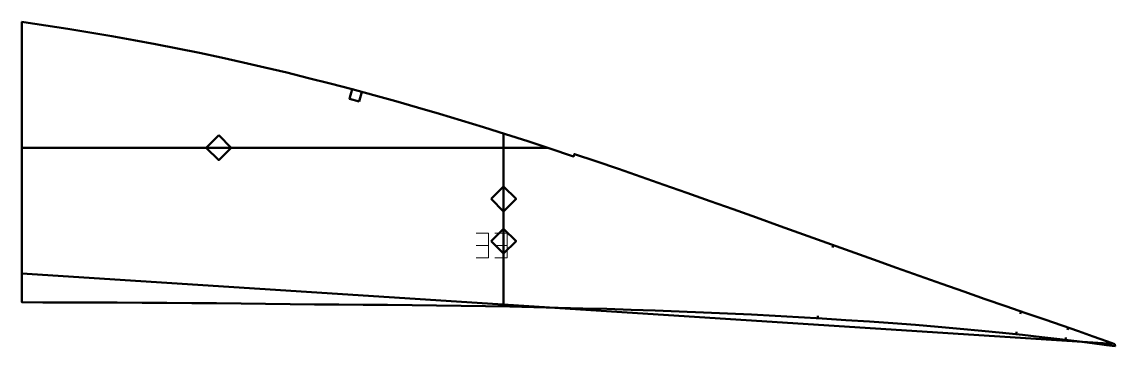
# Model space of a CAD drawing. Header units: metres. Extents: x 453 to 893, y 120 to 251.
import ezdxf

# ---------------------------------------------------------------- set-up
doc = ezdxf.new("R2010")
doc.units = ezdxf.units.M
doc.layers.add('Layer', color=1, linetype='Continuous', lineweight=50)
doc.layers.add('NumLabel', color=1, linetype='Continuous', lineweight=15)

msp = doc.modelspace()

# ---------------------------------------------------------------- linework, layer by layer
at = {"layer": 'Layer', "color": 7}
for p, q in [((646.93, 136.15), (646.93, 205.68)), ((453.33, 200), (664.48, 200)), ((526.43, 200), (538.43, 200)), ((646.93, 173.39), (646.93, 185.39)), ((646.93, 156.43), (646.93, 168.43)), ((453.33, 149.37), (892.09, 121.15))]:
    msp.add_line(p, q, dxfattribs=at)
at = {"layer": 'Layer'}
for p, q in [((779.46, 160.77), (779.13, 159.83)), ((773.24, 132.38), (773.16, 131.39)), ((854.89, 134.13), (854.57, 133.18)), ((873.82, 127.65), (873.49, 126.71)), ((853, 126), (852.91, 125)), ((872.86, 123.69), (872.78, 122.7))]:
    msp.add_line(p, q, dxfattribs=at)
for points in [[(892.57, 120.98), (889.25, 122.17), (883.85, 124.11), (877.92, 126.22), (871.44, 128.48), (864.4, 130.88), (856.84, 133.46), (848.83, 136.21), (840.47, 139.1), (831.83, 142.11), (822.98, 145.22), (813.96, 148.42), (804.8, 151.68), (795.55, 154.99), (786.22, 158.34), (776.83, 161.72), (767.42, 165.11), (758.01, 168.49), (748.61, 171.86), (739.25, 175.22), (729.92, 178.54), (720.63, 181.83), (711.38, 185.08), (702.18, 188.28), (693.04, 191.44), (683.93, 194.55), (675.37, 197.44), (675.06, 196.49), (674.56, 196.65), (665.56, 199.65), (656.61, 202.57), (647.7, 205.43), (638.82, 208.23), (629.98, 210.95), (621.16, 213.6), (612.36, 216.19), (603.58, 218.7), (594.81, 221.14), (586.05, 223.51), (577.29, 225.81), (568.53, 228.03), (559.77, 230.19), (551.01, 232.28), (542.24, 234.29), (533.46, 236.23), (524.68, 238.11), (515.88, 239.91), (507.08, 241.64), (498.27, 243.3), (489.45, 244.89), (480.62, 246.4), (471.78, 247.85), (462.93, 249.22), (454.07, 250.53), (453.33, 250.63), (453.33, 137.82), (461.69, 137.78), (471.7, 137.74), (481.7, 137.72), (491.68, 137.67), (501.65, 137.61), (511.63, 137.54), (521.6, 137.47), (531.54, 137.4), (541.42, 137.3), (551.28, 137.18), (561.11, 137.05), (570.91, 136.95), (580.7, 136.89), (590.51, 136.84), (600.31, 136.77), (610.14, 136.66), (619.99, 136.54), (629.84, 136.42), (639.63, 136.28), (649.38, 136.11), (659.12, 135.88), (668.91, 135.63), (678.72, 135.38), (688.48, 135.12), (698.17, 134.84), (707.83, 134.5), (717.51, 134.11), (727.23, 133.71), (736.92, 133.3), (746.52, 132.88), (756.02, 132.41), (765.49, 131.87), (774.99, 131.27), (784.51, 130.65), (793.97, 130.03), (803.29, 129.38), (812.48, 128.69), (821.55, 127.95), (830.44, 127.18), (839.1, 126.39), (847.47, 125.58), (855.52, 124.72), (863.22, 123.84), (870.5, 122.97), (877.28, 122.15), (883.51, 121.37), (889.2, 120.63), (892.69, 120.17), (892.57, 120.98)], [(588.89, 218.6), (585.02, 219.64), (586.07, 223.5), (589.93, 222.46), (588.89, 218.6)], [(532.43, 205), (537.43, 200), (532.43, 195), (527.43, 200), (532.43, 205)], [(641.93, 179.39), (646.93, 184.39), (651.93, 179.39), (646.93, 174.39), (641.93, 179.39)], [(641.93, 162.43), (646.93, 167.43), (651.93, 162.43), (646.93, 157.43), (641.93, 162.43)]]:
    msp.add_lwpolyline(points, close=True, dxfattribs=at)
at = {"layer": 'NumLabel', "color": 1}
for points in [[(635.89, 165.67), (640.89, 165.67), (640.89, 160.67), (635.89, 160.67), (640.89, 160.67), (640.89, 155.67), (635.89, 155.67)], [(643.39, 165.67), (648.39, 165.67), (648.39, 160.67), (643.39, 160.67), (648.39, 160.67), (648.39, 155.67), (643.39, 155.67)]]:
    msp.add_lwpolyline(points, dxfattribs=at)

doc.saveas('drawing.dxf')
